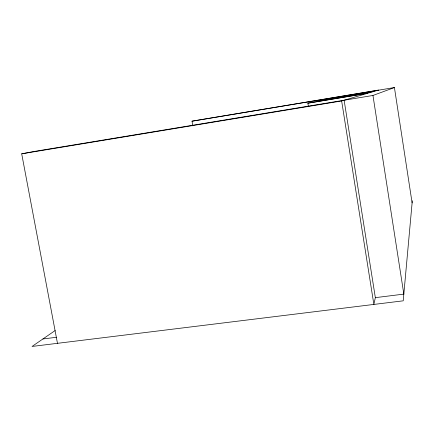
<?xml version="1.0" encoding="UTF-8"?>
<svg xmlns="http://www.w3.org/2000/svg" width="434" height="434" viewBox="0 0 434 434"><rect width="100%" height="100%" fill="white"/><g stroke="black" fill="none" stroke-linecap="round" stroke-linejoin="round"><path stroke-width="0.65" d="M412.3 200.73L403.224 300.822L32.051 346.451L55.194 330.513M344.124 100.227L375.345 297.653L373.864 304.429L341.645 100.959L367.793 93.25L307.869 103.189L308.406 106.531M57.472 343.327L21.7 153.82L33.114 151.634L372.958 95.464L394.425 87.549L412.105 202.884M373.235 91.645L368.569 93.017L307.869 103.189M320.346 100.346L319.039 100.645L373.869 91.455L378.497 90.093L192.018 121.178L192.821 125.833M192.018 121.178L394.425 87.549M21.7 153.82L341.645 100.959M42.917 338.965L56.311 337.299M375.345 297.653L403.832 294.111L372.958 95.464"/></g></svg>
